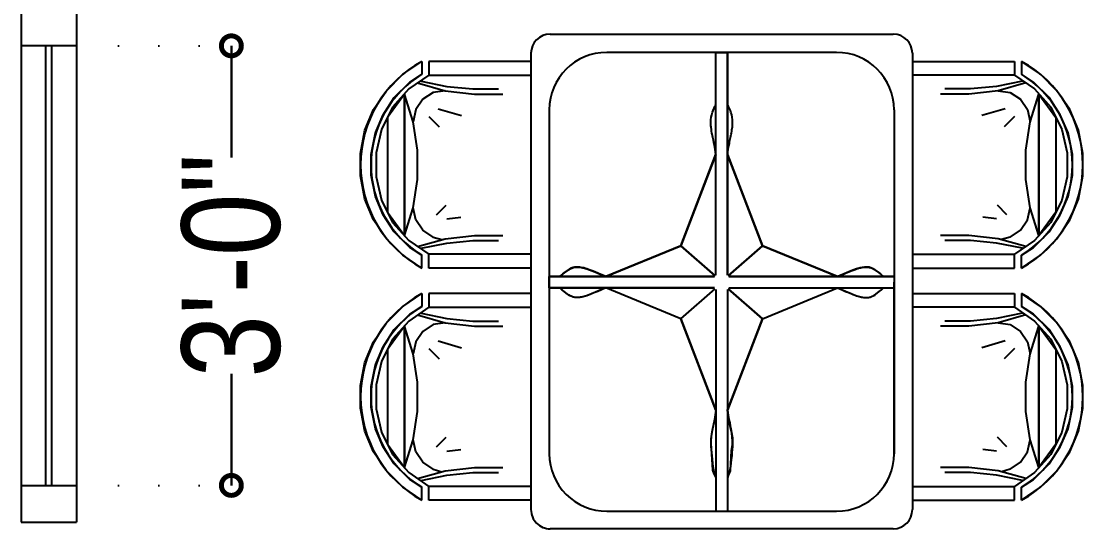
# Model space of a CAD drawing. Extents: x 187966 to 202201, y 659574 to 1343694.
# Drawn here: x 192628.4 to 192714.8, y 665205.2 to 665246.5 of the extents above; entities that cross this region are included whole.
import ezdxf

# ---------------------------------------------------------------- set-up
doc = ezdxf.new("R2010")
doc.units = 0
doc.header["$MEASUREMENT"] = 0
doc.header["$PDMODE"] = 32
doc.linetypes.add('DOT2', pattern=[3.175, 0, -3.175])
for name, color, linetype, lineweight in [('A-Wall', 7, 'Continuous', 30), ('sill', 32, 'Continuous', 25), ('WINDOW', 147, 'Continuous', 25)]:
    doc.layers.add(name, color=color, linetype=linetype, lineweight=lineweight)
doc.layers.add('FURN', color=250, linetype='Continuous')
doc.styles.add('AA_03.50', font='ARIALN.TTF', dxfattribs={"height": 8})
doc.dimstyles.new('AA_03.50', dxfattribs={"dimtxt": 9, "dimasz": 3.25, "dimexe": 1.75, "dimexo": 3.375, "dimgap": 0.09, "dimtad": 0, "dimdec": 0, "dimzin": 3, "dimdsep": 46, "dimlunit": 4, "dimtxsty": 'AA_03.50', "dimblk": 'DOTSMALL', "dimcen": 0.09, "dimclre": 7, "dimadec": 0, "dimazin": 0, "dimtfac": 1, "dimtdec": 0, "dimtofl": 0, "dimtmove": 0, "dimatfit": 3, "dimfxl": 1, "dimtolj": 1, "dimtzin": 0, "dimlwd": -1, "dimarcsym": 0})

# ---------------------------------------------------------------- blocks, each defined once
blk = doc.blocks.new('DB')
at = {"layer": 'FURN'}
for p, q in [((-2227899.8, 2206446.2), (-2227960.6, 2206435)), ((-2227841.3, 2206446.2), (-2227899.8, 2206446.2)), ((-2227780.6, 2206435), (-2227841.3, 2206446.2)), ((-2227293.4, 2206446.2), (-2227354.2, 2206435)), ((-2227234.9, 2206446.2), (-2227293.4, 2206446.2)), ((-2227174.2, 2206435), (-2227234.9, 2206446.2)), ((-2227960.6, 2206435), (-2228014.6, 2206412.5)), ((-2227897.6, 2206419.2), (-2227953.9, 2206408)), ((-2227843.6, 2206419.2), (-2227897.6, 2206419.2)), ((-2227787.3, 2206408), (-2227843.6, 2206419.2)), ((-2227726.6, 2206412.5), (-2227780.6, 2206435)), ((-2227354.2, 2206435), (-2227408.2, 2206412.5)), ((-2227291.2, 2206419.2), (-2227347.5, 2206408)), ((-2227237.2, 2206419.2), (-2227291.2, 2206419.2)), ((-2227180.9, 2206408), (-2227237.2, 2206419.2)), ((-2227120.2, 2206412.5), (-2227174.2, 2206435)), ((-2228014.6, 2206412.5), (-2228064.1, 2206378.7)), ((-2228001.1, 2206387.7), (-2228046.1, 2206358.5)), ((-2228021.4, 2206363), (-2227962.9, 2206392.2)), ((-2227953.9, 2206408), (-2228001.1, 2206387.7)), ((-2227962.9, 2206392.2), (-2227902.1, 2206405.7)), ((-2227902.1, 2206405.7), (-2227839.1, 2206405.7)), ((-2227839.1, 2206405.7), (-2227778.3, 2206392.2)), ((-2227740.1, 2206387.7), (-2227787.3, 2206408)), ((-2227778.3, 2206392.2), (-2227719.8, 2206363)), ((-2227695.1, 2206358.5), (-2227740.1, 2206387.7)), ((-2227677.1, 2206378.7), (-2227726.6, 2206412.5)), ((-2227408.2, 2206412.5), (-2227457.7, 2206378.7)), ((-2227394.7, 2206387.7), (-2227439.7, 2206358.5)), ((-2227415, 2206363), (-2227356.5, 2206392.2)), ((-2227347.5, 2206408), (-2227394.7, 2206387.7)), ((-2227356.5, 2206392.2), (-2227295.7, 2206405.7)), ((-2227295.7, 2206405.7), (-2227232.7, 2206405.7)), ((-2227232.7, 2206405.7), (-2227171.9, 2206392.2)), ((-2227133.7, 2206387.7), (-2227180.9, 2206408)), ((-2227171.9, 2206392.2), (-2227113.4, 2206363)), ((-2227088.7, 2206358.5), (-2227133.7, 2206387.7)), ((-2227070.7, 2206378.7), (-2227120.2, 2206412.5)), ((-2228064.1, 2206378.7), (-2228106.9, 2206336)), ((-2228068.6, 2206320.2), (-2228021.4, 2206363)), ((-2227994.4, 2206376.5), (-2227746.8, 2206376.5)), ((-2227719.8, 2206363), (-2227672.6, 2206320.2)), ((-2227634.3, 2206336), (-2227677.1, 2206378.7)), ((-2227457.7, 2206378.7), (-2227500.5, 2206336)), ((-2227462.2, 2206320.2), (-2227415, 2206363)), ((-2227388, 2206376.5), (-2227140.4, 2206376.5)), ((-2227113.4, 2206363), (-2227066.2, 2206320.2)), ((-2227027.9, 2206336), (-2227070.7, 2206378.7)), ((-2228106.9, 2206336), (-2228140.6, 2206286.5)), ((-2228046.1, 2206358.5), (-2228086.6, 2206318)), ((-2227654.6, 2206318), (-2227695.1, 2206358.5)), ((-2227600.6, 2206286.5), (-2227634.3, 2206336)), ((-2227500.5, 2206336), (-2227534.2, 2206286.5)), ((-2227439.7, 2206358.5), (-2227480.2, 2206318)), ((-2227048.2, 2206318), (-2227088.7, 2206358.5)), ((-2226994.2, 2206286.5), (-2227027.9, 2206336)), ((-2228086.6, 2206318), (-2228106.9, 2206286.5)), ((-2228104.6, 2206268.5), (-2228068.6, 2206320.2)), ((-2227983.1, 2206309), (-2228055.1, 2206331.5)), ((-2228055.1, 2206331.5), (-2227686.1, 2206331.5)), ((-2228014.6, 2206302.2), (-2227983.1, 2206309)), ((-2227908.8, 2206297.7), (-2227983.1, 2206309)), ((-2227758.1, 2206309), (-2227832.3, 2206297.7)), ((-2227686.1, 2206331.5), (-2227758.1, 2206309)), ((-2227726.6, 2206302.2), (-2227758.1, 2206309)), ((-2227672.6, 2206320.2), (-2227636.6, 2206268.5)), ((-2227634.3, 2206286.5), (-2227654.6, 2206318)), ((-2227480.2, 2206318), (-2227500.5, 2206286.5)), ((-2227498.2, 2206268.5), (-2227462.2, 2206320.2)), ((-2227376.7, 2206309), (-2227448.7, 2206331.5)), ((-2227448.7, 2206331.5), (-2227079.7, 2206331.5)), ((-2227408.2, 2206302.2), (-2227376.7, 2206309)), ((-2227302.4, 2206297.7), (-2227376.7, 2206309)), ((-2227151.7, 2206309), (-2227225.9, 2206297.7)), ((-2227079.7, 2206331.5), (-2227151.7, 2206309)), ((-2227120.2, 2206302.2), (-2227151.7, 2206309)), ((-2227066.2, 2206320.2), (-2227030.2, 2206268.5)), ((-2227027.9, 2206286.5), (-2227048.2, 2206318)), ((-2228140.6, 2206286.5), (-2228106.9, 2206286.5)), ((-2228088.9, 2206288.7), (-2228075.4, 2206221.2)), ((-2228084.4, 2206297.7), (-2228064.1, 2206225.7)), ((-2228059.6, 2206257.2), (-2228041.6, 2206284.2)), ((-2228041.6, 2206284.2), (-2228014.6, 2206302.2)), ((-2227832.3, 2206297.7), (-2227908.8, 2206297.7)), ((-2227699.6, 2206284.2), (-2227726.6, 2206302.2)), ((-2227681.6, 2206257.2), (-2227699.6, 2206284.2)), ((-2227656.8, 2206297.7), (-2227677.1, 2206225.7)), ((-2227652.3, 2206288.7), (-2227665.8, 2206221.2)), ((-2227600.6, 2206286.5), (-2227634.3, 2206286.5)), ((-2227534.2, 2206286.5), (-2227500.5, 2206286.5)), ((-2227482.5, 2206288.7), (-2227469, 2206221.2)), ((-2227478, 2206297.7), (-2227457.7, 2206225.7)), ((-2227453.2, 2206257.2), (-2227435.2, 2206284.2)), ((-2227435.2, 2206284.2), (-2227408.2, 2206302.2)), ((-2227225.9, 2206297.7), (-2227302.4, 2206297.7)), ((-2227093.2, 2206284.2), (-2227120.2, 2206302.2)), ((-2227075.2, 2206257.2), (-2227093.2, 2206284.2)), ((-2227050.4, 2206297.7), (-2227070.7, 2206225.7)), ((-2227045.9, 2206288.7), (-2227059.4, 2206221.2)), ((-2226994.2, 2206286.5), (-2227027.9, 2206286.5)), ((-2228140.6, 2206001.7), (-2228140.6, 2206268.5)), ((-2228140.6, 2206268.5), (-2228104.6, 2206268.5)), ((-2228104.6, 2206268.5), (-2228104.6, 2206001.7)), ((-2228064.1, 2206225.7), (-2228059.6, 2206257.2)), ((-2227996.6, 2206268.5), (-2227969.6, 2206241.5)), ((-2227681.6, 2206257.2), (-2227674.8, 2206234.7)), ((-2227636.6, 2206001.7), (-2227636.6, 2206268.5)), ((-2227600.6, 2206268.5), (-2227636.6, 2206268.5)), ((-2227600.6, 2206001.7), (-2227600.6, 2206268.5)), ((-2227534.2, 2206001.7), (-2227534.2, 2206268.5)), ((-2227534.2, 2206268.5), (-2227498.2, 2206268.5)), ((-2227498.2, 2206268.5), (-2227498.2, 2206001.7)), ((-2227457.7, 2206225.7), (-2227453.2, 2206257.2)), ((-2227390.2, 2206268.5), (-2227363.2, 2206241.5)), ((-2227075.2, 2206257.2), (-2227068.4, 2206234.7)), ((-2227030.2, 2206001.7), (-2227030.2, 2206268.5)), ((-2226994.2, 2206268.5), (-2227030.2, 2206268.5)), ((-2226994.2, 2206001.7), (-2226994.2, 2206268.5)), ((-2228075.4, 2206221.2), (-2228068.6, 2206153.7)), ((-2228064.1, 2206225.7), (-2228055.1, 2206149.2)), ((-2228016.9, 2206243.7), (-2227998.9, 2206183)), ((-2227740.1, 2206248.2), (-2227764.8, 2206223.5)), ((-2227728.8, 2206221.2), (-2227733.3, 2206185.2)), ((-2227677.1, 2206225.7), (-2227686.1, 2206149.2)), ((-2227665.8, 2206221.2), (-2227672.6, 2206153.7)), ((-2227469, 2206221.2), (-2227462.2, 2206153.7)), ((-2227457.7, 2206225.7), (-2227448.7, 2206149.2)), ((-2227410.5, 2206243.7), (-2227392.5, 2206183)), ((-2227133.7, 2206248.2), (-2227158.4, 2206223.5)), ((-2227122.4, 2206221.2), (-2227126.9, 2206185.2)), ((-2227070.7, 2206225.7), (-2227079.7, 2206149.2)), ((-2227059.4, 2206221.2), (-2227066.2, 2206153.7)), ((-2228068.6, 2206153.7), (-2228068.6, 2206086.2)), ((-2228055.1, 2206149.2), (-2228055.1, 2206074.9)), ((-2227686.1, 2206149.2), (-2227686.1, 2206074.9)), ((-2227672.6, 2206153.7), (-2227672.6, 2206086.2)), ((-2227462.2, 2206153.7), (-2227462.2, 2206086.2)), ((-2227448.7, 2206149.2), (-2227448.7, 2206074.9)), ((-2227079.7, 2206149.2), (-2227079.7, 2206074.9)), ((-2227066.2, 2206153.7), (-2227066.2, 2206086.2)), ((-2228140.6, 2205006.2), (-2228140.6, 2204739.4)), ((-2228104.6, 2204739.4), (-2228104.6, 2205006.2)), ((-2227636.6, 2205006.2), (-2227636.6, 2204739.4)), ((-2227600.6, 2205006.2), (-2227600.6, 2204739.4)), ((-2227534.2, 2205006.2), (-2227534.2, 2204739.4)), ((-2227498.2, 2204739.4), (-2227498.2, 2205006.2)), ((-2227030.2, 2205006.2), (-2227030.2, 2204739.4)), ((-2226994.2, 2205006.2), (-2226994.2, 2204739.4)), ((-2228068.6, 2204854.2), (-2228068.6, 2204921.7)), ((-2228055.1, 2204858.7), (-2228055.1, 2204932.9)), ((-2227686.1, 2204858.7), (-2227686.1, 2204932.9)), ((-2227672.6, 2204854.2), (-2227672.6, 2204921.7)), ((-2227462.2, 2204854.2), (-2227462.2, 2204921.7)), ((-2227448.7, 2204858.7), (-2227448.7, 2204932.9)), ((-2227079.7, 2204858.7), (-2227079.7, 2204932.9)), ((-2227066.2, 2204854.2), (-2227066.2, 2204921.7)), ((-2228075.4, 2204786.7), (-2228068.6, 2204854.2)), ((-2228064.1, 2204782.2), (-2228055.1, 2204858.7)), ((-2227677.1, 2204782.2), (-2227686.1, 2204858.7)), ((-2227665.8, 2204786.7), (-2227672.6, 2204854.2)), ((-2227469, 2204786.7), (-2227462.2, 2204854.2)), ((-2227457.7, 2204782.2), (-2227448.7, 2204858.7)), ((-2227070.7, 2204782.2), (-2227079.7, 2204858.7)), ((-2227059.4, 2204786.7), (-2227066.2, 2204854.2)), ((-2228016.9, 2204764.2), (-2227998.9, 2204824.9)), ((-2227728.8, 2204786.7), (-2227733.3, 2204822.7)), ((-2227410.5, 2204764.2), (-2227392.5, 2204824.9)), ((-2227122.4, 2204786.7), (-2227126.9, 2204822.7)), ((-2228088.9, 2204719.2), (-2228075.4, 2204786.7)), ((-2228084.4, 2204710.2), (-2228064.1, 2204782.2)), ((-2228064.1, 2204782.2), (-2228059.6, 2204750.7)), ((-2227740.1, 2204759.7), (-2227764.8, 2204784.4)), ((-2227656.8, 2204710.2), (-2227677.1, 2204782.2)), ((-2227652.3, 2204719.2), (-2227665.8, 2204786.7)), ((-2227482.5, 2204719.2), (-2227469, 2204786.7)), ((-2227478, 2204710.2), (-2227457.7, 2204782.2)), ((-2227457.7, 2204782.2), (-2227453.2, 2204750.7)), ((-2227133.7, 2204759.7), (-2227158.4, 2204784.4)), ((-2227050.4, 2204710.2), (-2227070.7, 2204782.2)), ((-2227045.9, 2204719.2), (-2227059.4, 2204786.7)), ((-2227996.6, 2204739.4), (-2227969.6, 2204766.4)), ((-2227681.6, 2204750.7), (-2227674.8, 2204773.2)), ((-2227390.2, 2204739.4), (-2227363.2, 2204766.4)), ((-2227075.2, 2204750.7), (-2227068.4, 2204773.2)), ((-2228140.6, 2204739.4), (-2228104.6, 2204739.4)), ((-2228104.6, 2204739.4), (-2228068.6, 2204687.7)), ((-2228059.6, 2204750.7), (-2228041.6, 2204723.7)), ((-2227681.6, 2204750.7), (-2227699.6, 2204723.7)), ((-2227672.6, 2204687.7), (-2227636.6, 2204739.4)), ((-2227600.6, 2204739.4), (-2227636.6, 2204739.4)), ((-2227534.2, 2204739.4), (-2227498.2, 2204739.4)), ((-2227498.2, 2204739.4), (-2227462.2, 2204687.7)), ((-2227453.2, 2204750.7), (-2227435.2, 2204723.7)), ((-2227075.2, 2204750.7), (-2227093.2, 2204723.7)), ((-2227066.2, 2204687.7), (-2227030.2, 2204739.4)), ((-2226994.2, 2204739.4), (-2227030.2, 2204739.4)), ((-2228106.9, 2204671.9), (-2228140.6, 2204721.4)), ((-2228140.6, 2204721.4), (-2228106.9, 2204721.4)), ((-2228086.6, 2204689.9), (-2228106.9, 2204721.4)), ((-2227983.1, 2204698.9), (-2228055.1, 2204676.4)), ((-2228041.6, 2204723.7), (-2228014.6, 2204705.7)), ((-2228014.6, 2204705.7), (-2227983.1, 2204698.9)), ((-2227908.8, 2204710.2), (-2227983.1, 2204698.9)), ((-2227832.3, 2204710.2), (-2227908.8, 2204710.2)), ((-2227758.1, 2204698.9), (-2227832.3, 2204710.2)), ((-2227726.6, 2204705.7), (-2227758.1, 2204698.9)), ((-2227686.1, 2204676.4), (-2227758.1, 2204698.9)), ((-2227699.6, 2204723.7), (-2227726.6, 2204705.7)), ((-2227634.3, 2204721.4), (-2227654.6, 2204689.9)), ((-2227600.6, 2204721.4), (-2227634.3, 2204671.9)), ((-2227600.6, 2204721.4), (-2227634.3, 2204721.4)), ((-2227500.5, 2204671.9), (-2227534.2, 2204721.4)), ((-2227534.2, 2204721.4), (-2227500.5, 2204721.4)), ((-2227480.2, 2204689.9), (-2227500.5, 2204721.4)), ((-2227376.7, 2204698.9), (-2227448.7, 2204676.4)), ((-2227435.2, 2204723.7), (-2227408.2, 2204705.7)), ((-2227408.2, 2204705.7), (-2227376.7, 2204698.9)), ((-2227302.4, 2204710.2), (-2227376.7, 2204698.9)), ((-2227225.9, 2204710.2), (-2227302.4, 2204710.2)), ((-2227151.7, 2204698.9), (-2227225.9, 2204710.2)), ((-2227120.2, 2204705.7), (-2227151.7, 2204698.9)), ((-2227079.7, 2204676.4), (-2227151.7, 2204698.9)), ((-2227093.2, 2204723.7), (-2227120.2, 2204705.7)), ((-2227027.9, 2204721.4), (-2227048.2, 2204689.9)), ((-2226994.2, 2204721.4), (-2227027.9, 2204671.9)), ((-2226994.2, 2204721.4), (-2227027.9, 2204721.4)), ((-2228064.1, 2204629.2), (-2228106.9, 2204671.9)), ((-2228046.1, 2204649.4), (-2228086.6, 2204689.9)), ((-2228068.6, 2204687.7), (-2228021.4, 2204644.9)), ((-2228055.1, 2204676.4), (-2227686.1, 2204676.4)), ((-2227719.8, 2204644.9), (-2227672.6, 2204687.7)), ((-2227654.6, 2204689.9), (-2227695.1, 2204649.4)), ((-2227634.3, 2204671.9), (-2227677.1, 2204629.2)), ((-2227457.7, 2204629.2), (-2227500.5, 2204671.9)), ((-2227439.7, 2204649.4), (-2227480.2, 2204689.9)), ((-2227462.2, 2204687.7), (-2227415, 2204644.9)), ((-2227448.7, 2204676.4), (-2227079.7, 2204676.4)), ((-2227113.4, 2204644.9), (-2227066.2, 2204687.7)), ((-2227048.2, 2204689.9), (-2227088.7, 2204649.4)), ((-2227027.9, 2204671.9), (-2227070.7, 2204629.2)), ((-2228001.1, 2204620.2), (-2228046.1, 2204649.4)), ((-2228021.4, 2204644.9), (-2227962.9, 2204615.7)), ((-2227778.3, 2204615.7), (-2227719.8, 2204644.9)), ((-2227695.1, 2204649.4), (-2227740.1, 2204620.2)), ((-2227394.7, 2204620.2), (-2227439.7, 2204649.4)), ((-2227415, 2204644.9), (-2227356.5, 2204615.7)), ((-2227171.9, 2204615.7), (-2227113.4, 2204644.9)), ((-2227088.7, 2204649.4), (-2227133.7, 2204620.2)), ((-2228014.6, 2204595.4), (-2228064.1, 2204629.2)), ((-2227953.9, 2204599.9), (-2228001.1, 2204620.2)), ((-2227994.4, 2204631.4), (-2227746.8, 2204631.4)), ((-2227962.9, 2204615.7), (-2227902.1, 2204602.1)), ((-2227839.1, 2204602.1), (-2227778.3, 2204615.7)), ((-2227740.1, 2204620.2), (-2227787.3, 2204599.9)), ((-2227677.1, 2204629.2), (-2227726.6, 2204595.4)), ((-2227408.2, 2204595.4), (-2227457.7, 2204629.2)), ((-2227347.5, 2204599.9), (-2227394.7, 2204620.2)), ((-2227388, 2204631.4), (-2227140.4, 2204631.4)), ((-2227356.5, 2204615.7), (-2227295.7, 2204602.1)), ((-2227232.7, 2204602.1), (-2227171.9, 2204615.7)), ((-2227133.7, 2204620.2), (-2227180.9, 2204599.9)), ((-2227070.7, 2204629.2), (-2227120.2, 2204595.4)), ((-2227960.6, 2204572.9), (-2228014.6, 2204595.4)), ((-2227897.6, 2204588.6), (-2227953.9, 2204599.9)), ((-2227902.1, 2204602.1), (-2227839.1, 2204602.1)), ((-2227843.6, 2204588.6), (-2227897.6, 2204588.6)), ((-2227787.3, 2204599.9), (-2227843.6, 2204588.6)), ((-2227726.6, 2204595.4), (-2227780.6, 2204572.9)), ((-2227354.2, 2204572.9), (-2227408.2, 2204595.4)), ((-2227291.2, 2204588.6), (-2227347.5, 2204599.9)), ((-2227295.7, 2204602.1), (-2227232.7, 2204602.1)), ((-2227237.2, 2204588.6), (-2227291.2, 2204588.6)), ((-2227180.9, 2204599.9), (-2227237.2, 2204588.6)), ((-2227120.2, 2204595.4), (-2227174.2, 2204572.9)), ((-2227899.8, 2204561.6), (-2227960.6, 2204572.9)), ((-2227841.3, 2204561.6), (-2227899.8, 2204561.6)), ((-2227780.6, 2204572.9), (-2227841.3, 2204561.6)), ((-2227293.4, 2204561.6), (-2227354.2, 2204572.9)), ((-2227234.9, 2204561.6), (-2227293.4, 2204561.6)), ((-2227174.2, 2204572.9), (-2227234.9, 2204561.6))]:
    blk.add_line(p, q, dxfattribs=at)
at = {"layer": 'FURN', "ltscale": 0.005}
for p, q in [((-2228161.8, 2206001.7), (-2226969.3, 2206001.7)), ((-2228014.1, 2205953.9), (-2227115.3, 2205953.9)), ((-2227578.4, 2205522.7), (-2227578.4, 2205953.9)), ((-2227578.4, 2205522.7), (-2227578.4, 2205953.9)), ((-2227578.4, 2205953.9), (-2227578.4, 2205522.7)), ((-2227115.3, 2205953.9), (-2227564.1, 2205953.9)), ((-2227548.5, 2205522.8), (-2227548.5, 2205953.9)), ((-2227548.5, 2205522.8), (-2227548.5, 2205953.9)), ((-2226919.3, 2205951.7), (-2226919.3, 2205056.2)), ((-2227658.5, 2205610.6), (-2227578.4, 2205806.5)), ((-2227468.3, 2205610.6), (-2227548.5, 2205806.6)), ((-2228164.1, 2205803.9), (-2228164.1, 2205204)), ((-2226965.3, 2205204), (-2226965.3, 2205803.9)), ((-2227897.3, 2205518.8), (-2227658.5, 2205610.6)), ((-2227658.5, 2205610.6), (-2227580.4, 2205520.8)), ((-2227580.4, 2205520.8), (-2227658.5, 2205610.6)), ((-2227468.3, 2205610.6), (-2227546.4, 2205520.8)), ((-2227546.4, 2205520.8), (-2227468.3, 2205610.6)), ((-2227468.3, 2205610.6), (-2227229.5, 2205518.8)), ((-2227582.2, 2205518.8), (-2228164.1, 2205518.8)), ((-2228164.1, 2205518.8), (-2227582.2, 2205518.8)), ((-2227544.6, 2205518.8), (-2226965.3, 2205518.8)), ((-2227544.6, 2205518.8), (-2226965.3, 2205518.8)), ((-2227582.2, 2205489), (-2228164.1, 2205489)), ((-2227582.2, 2205489), (-2228164.1, 2205489)), ((-2227658.5, 2205397.2), (-2227898.3, 2205489)), ((-2227658.5, 2205397.2), (-2227580.4, 2205487)), ((-2227580.4, 2205487), (-2227658.5, 2205397.2)), ((-2227578.4, 2205485.2), (-2227578.4, 2205054)), ((-2227578.4, 2205054), (-2227578.4, 2205485.2)), ((-2227578.4, 2205485.2), (-2227578.4, 2205054)), ((-2227548.5, 2205485.1), (-2227548.5, 2205054)), ((-2227548.5, 2205485.1), (-2227548.5, 2205054)), ((-2227548.5, 2205054), (-2227548.5, 2205485.1)), ((-2227468.3, 2205397.2), (-2227546.4, 2205487)), ((-2227468.3, 2205397.2), (-2227546.4, 2205487)), ((-2227544.6, 2205489), (-2226965.3, 2205489)), ((-2227544.6, 2205489), (-2226965.3, 2205489)), ((-2227468.3, 2205397.2), (-2227229.5, 2205489)), ((-2227658.5, 2205397.2), (-2227578.4, 2205201.4)), ((-2227468.3, 2205397.2), (-2227548.5, 2205201.2)), ((-2228014.1, 2205054), (-2227115.3, 2205054)), ((-2227548.5, 2205054), (-2227578.4, 2205054)), ((-2228161.8, 2205006.2), (-2226969.3, 2205006.2))]:
    blk.add_line(p, q, dxfattribs=at)
at = {"layer": 'FURN', "lineweight": 25}
blk.add_line((-2228211.8, 2205056.2), (-2228211.8, 2205951.7), dxfattribs=at)
at = {"layer": 'FURN'}
for points in [[(-2227746.8, 2206376.5), (-2227686.1, 2206331.5), (-2228055.1, 2206331.5), (-2227994.4, 2206376.5)], [(-2227140.4, 2206376.5), (-2227079.7, 2206331.5), (-2227448.7, 2206331.5), (-2227388, 2206376.5)], [(-2227746.8, 2204631.4), (-2227686.1, 2204676.4), (-2228055.1, 2204676.4), (-2227994.4, 2204631.4)], [(-2227140.4, 2204631.4), (-2227079.7, 2204676.4), (-2227448.7, 2204676.4), (-2227388, 2204631.4)]]:
    blk.add_lwpolyline(points, close=True, dxfattribs=at)
at = {"layer": 'FURN', "ltscale": 0.005}
for points in [[(-2227578.3, 2205806.6), (-2227583.1, 2205818), (-2227587.1, 2205827.5), (-2227590.4, 2205835.4), (-2227593.1, 2205842), (-2227595.3, 2205847.4), (-2227597.1, 2205852), (-2227598.5, 2205856), (-2227599.7, 2205859.7), (-2227600.8, 2205863.3), (-2227601.6, 2205866.9), (-2227602.3, 2205870.3), (-2227602.8, 2205873.8), (-2227603.1, 2205877.1), (-2227603.3, 2205880.5), (-2227603.2, 2205883.7), (-2227602.9, 2205887), (-2227602.3, 2205890.1), (-2227601.4, 2205893.5), (-2227599.9, 2205897.1), (-2227597.7, 2205901.3), (-2227594.6, 2205906.1), (-2227590.4, 2205911.8), (-2227585.1, 2205918.5), (-2227578.3, 2205926.5)], [(-2227578.3, 2205926.5), (-2227583.1, 2205920.8), (-2227585.1, 2205918.5), (-2227588.7, 2205914), (-2227592.5, 2205908.9), (-2227596.2, 2205903.7), (-2227598.8, 2205899.2), (-2227600.7, 2205895.3), (-2227602.6, 2205888.6), (-2227602.9, 2205887), (-2227603.2, 2205883.7), (-2227603.3, 2205880.5), (-2227603.1, 2205877.1), (-2227602.3, 2205870.3), (-2227601.6, 2205866.9), (-2227601.2, 2205865.1), (-2227599.7, 2205859.7), (-2227598.5, 2205856), (-2227593.1, 2205842), (-2227590.4, 2205835.4), (-2227578.4, 2205806.8)], [(-2227548.5, 2205806.6), (-2227543.7, 2205818), (-2227539.7, 2205827.5), (-2227536.4, 2205835.4), (-2227533.7, 2205842), (-2227531.5, 2205847.4), (-2227529.7, 2205852), (-2227528.3, 2205856), (-2227527.1, 2205859.7), (-2227526, 2205863.3), (-2227525.2, 2205866.9), (-2227524.5, 2205870.3), (-2227524, 2205873.8), (-2227523.6, 2205877.1), (-2227523.5, 2205880.5), (-2227523.6, 2205883.7), (-2227523.9, 2205887), (-2227524.4, 2205890.1), (-2227525.4, 2205893.5), (-2227526.9, 2205897.1), (-2227529.1, 2205901.3), (-2227532.2, 2205906.1), (-2227536.4, 2205911.8), (-2227541.7, 2205918.5), (-2227548.5, 2205926.5)], [(-2227548.5, 2205806.6), (-2227529, 2205854), (-2227524.7, 2205868.7), (-2227524.2, 2205872.1), (-2227523.6, 2205883.7), (-2227523.9, 2205887), (-2227524.4, 2205890.1), (-2227524.9, 2205891.8), (-2227526.9, 2205897.1), (-2227530.2, 2205903.4), (-2227532.2, 2205906.1), (-2227534.3, 2205908.9), (-2227539, 2205915.2), (-2227543.2, 2205920.2), (-2227548.5, 2205926.5)], [(-2227578.4, 2205806.5), (-2227658.5, 2205610.6), (-2227897.3, 2205518.8), (-2227910.5, 2205521), (-2227916.1, 2205522), (-2227920, 2205522.7), (-2227926.3, 2205523.9), (-2227928.6, 2205524.4), (-2227934.7, 2205525.6), (-2227938.6, 2205526.4), (-2227941.8, 2205527.1), (-2227950.6, 2205528.9), (-2227953.1, 2205529.4), (-2227958, 2205530.3), (-2227961.5, 2205530.8), (-2227969.8, 2205531.8), (-2227972.1, 2205531.8), (-2227974.5, 2205532.1), (-2227983.8, 2205532.1), (-2227988.3, 2205531.8), (-2227994.7, 2205531.1), (-2228000.6, 2205530.1), (-2228008.3, 2205528), (-2228012, 2205526.6), (-2228022.4, 2205522.1), (-2228025.6, 2205520.4), (-2228028, 2205518.9)], [(-2227897.3, 2205518.8), (-2227658.5, 2205610.6), (-2227578.3, 2205806.6)], [(-2227229.5, 2205518.8), (-2227468.3, 2205610.6), (-2227548.5, 2205806.6)], [(-2227229.5, 2205518.8), (-2227216.2, 2205521), (-2227205.1, 2205523), (-2227195.9, 2205524.8), (-2227188.2, 2205526.4), (-2227181.7, 2205527.8), (-2227176.2, 2205528.9), (-2227171.2, 2205529.9), (-2227166.5, 2205530.7), (-2227161.7, 2205531.4), (-2227156.8, 2205531.8), (-2227151.7, 2205532.1), (-2227146.1, 2205532.2), (-2227140.2, 2205532.1), (-2227133.6, 2205531.8), (-2227126.4, 2205531.4), (-2227118.5, 2205530.8), (-2227109.8, 2205530.1), (-2227100.5, 2205529.1), (-2227091.1, 2205528), (-2227081.8, 2205526.7), (-2227073, 2205525.1), (-2227065, 2205523.3), (-2227058.2, 2205521.2), (-2227052.8, 2205518.8)], [(-2227055, 2205520), (-2227070.7, 2205527.3), (-2227124.1, 2205529.6), (-2227138.5, 2205531.8), (-2227147.6, 2205532.2), (-2227159.4, 2205531.6), (-2227168.8, 2205530.3), (-2227176.2, 2205528.9), (-2227192.1, 2205525.6), (-2227210.7, 2205522), (-2227229.5, 2205518.8)], [(-2228028, 2205489), (-2228164.1, 2205489), (-2228164.1, 2205518.8), (-2228028, 2205518.9)], [(-2227578.4, 2205201.4), (-2227658.5, 2205397.2), (-2227897.3, 2205489), (-2227910.5, 2205486.8), (-2227916.1, 2205485.8), (-2227920, 2205485.1), (-2227926.3, 2205484), (-2227928.6, 2205483.5), (-2227934.7, 2205482.3), (-2227938.6, 2205481.5), (-2227941.8, 2205480.8), (-2227950.6, 2205478.9), (-2227953.1, 2205478.4), (-2227958, 2205477.5), (-2227961.5, 2205477.1), (-2227969.8, 2205476.1), (-2227972.1, 2205476), (-2227974.5, 2205475.8), (-2227983.8, 2205475.8), (-2227988.3, 2205476), (-2227994.7, 2205476.8), (-2228000.6, 2205477.8), (-2228008.3, 2205479.8), (-2228012, 2205481.3), (-2228022.4, 2205485.8), (-2228025.6, 2205487.4), (-2228028, 2205489)], [(-2227897.3, 2205489), (-2227658.5, 2205397.2), (-2227578.3, 2205201.2)], [(-2227229.5, 2205489), (-2227468.3, 2205397.2), (-2227548.5, 2205201.2)], [(-2227548.5, 2205054), (-2227548.5, 2205485.1)], [(-2227229.5, 2205489), (-2227216.2, 2205486.8), (-2227205.1, 2205484.8), (-2227195.9, 2205483.1), (-2227188.2, 2205481.5), (-2227181.7, 2205480.1), (-2227176.2, 2205478.9), (-2227171.2, 2205477.9), (-2227166.5, 2205477.1), (-2227161.7, 2205476.5), (-2227156.8, 2205476.1), (-2227151.7, 2205475.8), (-2227146.1, 2205475.7), (-2227140.2, 2205475.8), (-2227133.6, 2205476), (-2227126.4, 2205476.5), (-2227118.5, 2205477), (-2227109.8, 2205477.8), (-2227100.5, 2205478.7), (-2227091.1, 2205479.8), (-2227081.8, 2205481.2), (-2227073, 2205482.8), (-2227065, 2205484.6), (-2227058.2, 2205486.7), (-2227052.8, 2205489)], [(-2227229.5, 2205489), (-2227205.1, 2205484.8), (-2227188.2, 2205481.5), (-2227176.2, 2205478.9), (-2227166.5, 2205477.1), (-2227154.6, 2205475.9), (-2227143, 2205475.8), (-2227072.5, 2205479.8), (-2227072.5, 2205479.8), (-2227063.1, 2205483.7), (-2227059.2, 2205485.6), (-2227052.8, 2205489)], [(-2227578.4, 2205201.4), (-2227591.7, 2205169.2), (-2227593.1, 2205165.9), (-2227595.3, 2205160.5), (-2227597.1, 2205155.9), (-2227598.5, 2205151.8), (-2227601.2, 2205142.8), (-2227602.3, 2205137.5), (-2227603, 2205132.4), (-2227603.3, 2205127.4), (-2227603, 2205122.5), (-2227601.9, 2205116), (-2227599.9, 2205110.7), (-2227597.7, 2205106.6), (-2227594.6, 2205101.8), (-2227587.7, 2205092.7), (-2227581.7, 2205085.3), (-2227578.3, 2205081.4)], [(-2227578.3, 2205201.2), (-2227583.1, 2205189.8), (-2227587.1, 2205180.3), (-2227590.4, 2205172.4), (-2227593.1, 2205165.9), (-2227595.3, 2205160.5), (-2227597.1, 2205155.9), (-2227598.5, 2205151.8), (-2227599.7, 2205148.1), (-2227600.8, 2205144.5), (-2227601.6, 2205141), (-2227602.3, 2205137.5), (-2227602.8, 2205134.1), (-2227603.1, 2205130.7), (-2227603.3, 2205127.4), (-2227603.2, 2205124.1), (-2227602.9, 2205120.9), (-2227602.3, 2205117.7), (-2227601.4, 2205114.4), (-2227599.9, 2205110.7), (-2227597.7, 2205106.6), (-2227594.6, 2205101.8), (-2227590.4, 2205096.1), (-2227585.1, 2205089.3), (-2227578.3, 2205081.4)], [(-2227578.3, 2205081.4), (-2227583.1, 2205087.1), (-2227585.1, 2205089.3), (-2227588.7, 2205093.8), (-2227592.5, 2205098.9), (-2227596.2, 2205104.2), (-2227598.8, 2205108.7), (-2227600.7, 2205112.6), (-2227602.6, 2205119.3), (-2227602.9, 2205120.9), (-2227603.2, 2205124.1), (-2227603.3, 2205127.4), (-2227603.1, 2205130.7), (-2227602.3, 2205137.5), (-2227601.6, 2205141), (-2227601.2, 2205142.8), (-2227599.7, 2205148.1), (-2227598.5, 2205151.8), (-2227593.1, 2205165.9), (-2227590.4, 2205172.4), (-2227578.4, 2205201)], [(-2227548.5, 2205201.2), (-2227543.7, 2205189.8), (-2227539.7, 2205180.3), (-2227536.4, 2205172.4), (-2227533.7, 2205165.9), (-2227531.5, 2205160.5), (-2227529.7, 2205155.9), (-2227528.3, 2205151.8), (-2227527.1, 2205148.1), (-2227526, 2205144.5), (-2227525.2, 2205141), (-2227524.5, 2205137.5), (-2227524, 2205134.1), (-2227523.6, 2205130.7), (-2227523.5, 2205127.4), (-2227523.6, 2205124.1), (-2227523.9, 2205120.9), (-2227524.4, 2205117.7), (-2227525.4, 2205114.4), (-2227526.9, 2205110.7), (-2227529.1, 2205106.6), (-2227532.2, 2205101.8), (-2227536.4, 2205096.1), (-2227541.7, 2205089.3), (-2227548.5, 2205081.4)], [(-2227548.5, 2205201.2), (-2227528.3, 2205151.8), (-2227524.8, 2205139.3), (-2227524.8, 2205139.3), (-2227524.2, 2205135.8), (-2227523.8, 2205132.4), (-2227523.6, 2205129), (-2227523.6, 2205124.1), (-2227524.4, 2205117.7), (-2227524.9, 2205116), (-2227528, 2205108.7), (-2227530.6, 2205104.2), (-2227534.3, 2205098.9), (-2227539, 2205092.7), (-2227541.7, 2205089.3), (-2227548.5, 2205081.4)], [(-2227548.5, 2205201.2), (-2227529, 2205153.8), (-2227524.7, 2205139.2), (-2227524.2, 2205135.8), (-2227523.6, 2205124.1), (-2227523.9, 2205120.9), (-2227524.4, 2205117.7), (-2227524.9, 2205116), (-2227526.9, 2205110.7), (-2227530.2, 2205104.4), (-2227532.2, 2205101.8), (-2227534.3, 2205098.9), (-2227539, 2205092.7), (-2227543.2, 2205087.6), (-2227548.5, 2205081.4)]]:
    blk.add_lwpolyline(points, dxfattribs=at)
at = {"layer": 'FURN'}
for centre, radius, start, end in [((-2227870.6, 2206138.6), 307.9, 28.713, 151.287), ((-2227264.2, 2206138.6), 307.9, 28.713, 151.287), ((-2227870.6, 2206142.6), 276.6, 31.3363, 148.6637), ((-2227264.2, 2206142.6), 276.6, 31.3363, 148.6637), ((-2227870.6, 2204869.3), 307.9, 208.713, 331.287), ((-2227870.6, 2204865.3), 276.6, 211.3363, 328.6637), ((-2227264.2, 2204869.3), 307.9, 208.713, 331.287), ((-2227264.2, 2204865.3), 276.6, 211.3363, 328.6637)]:
    blk.add_arc(centre, radius, start, end, dxfattribs=at)
at = {"layer": 'FURN', "lineweight": 25}
for centre, start, end in [((-2228161.8, 2205951.7), 90, 180), ((-2228161.8, 2205056.2), 180, 270)]:
    blk.add_arc(centre, 50, start, end, dxfattribs=at)
at = {"layer": 'FURN', "ltscale": 0.005}
for centre, radius, start, end in [((-2226969.3, 2205951.7), 50, 0, 90), ((-2228014.1, 2205803.9), 150, 90, 180), ((-2227115.3, 2205803.9), 150, 0, 90), ((-2228014.1, 2205204), 150, 180, 270), ((-2227115.3, 2205204), 150, 270, 0), ((-2226969.3, 2205056.2), 50, 270, 0)]:
    blk.add_arc(centre, radius, start, end, dxfattribs=at)
blk = doc.blocks.new('_DotSmall')
at = {"color": 0, "linetype": 'ByBlock', "const_width": 0.5}
blk.add_lwpolyline([(-0.0625, 0, 1), (0.0625, 0, 1)], format="xyb", close=True, dxfattribs=at)
blk = doc.blocks.new('*D187')
at = {"layer": 'A-Wall', "color": 7, "linetype": 'DOT2', "lineweight": -2, "transparency": 16777216}
for p, q in [((192636.258, 665244.525), (192647.237, 665244.525)), ((192636.258, 665208.71), (192647.237, 665208.71))]:
    blk.add_line(p, q, dxfattribs=at)
at = {"layer": 'A-Wall', "color": 0, "transparency": 16777216}
for p, q in [((192645.487, 665244.525), (192645.487, 665235.436)), ((192645.487, 665208.71), (192645.487, 665217.799))]:
    blk.add_line(p, q, dxfattribs=at)
at = {"layer": 'DEFPOINTS', "color": 0, "transparency": 16777216}
for p in [(192632.883, 665244.525), (192632.883, 665208.71), (192645.487, 665208.71)]:
    blk.add_point(p, dxfattribs=at)
at = {"layer": 'A-Wall', "color": 0, "transparency": 16777216, "xscale": 3.25, "yscale": 3.25, "zscale": 3.25}
for p, rotation in [((192645.487, 665244.525), 90), ((192645.487, 665208.71), 270)]:
    blk.add_blockref('_DotSmall', p, dxfattribs=dict(at, rotation=rotation))
at = {"layer": 'A-Wall', "color": 0, "transparency": 16777216, "insert": (192645.487, 665226.618), "char_height": 8, "attachment_point": 5, "rotation": 90, "style": 'AA_03.50'}
blk.add_mtext('\\A1;3\'-0"', dxfattribs=at)

msp = doc.modelspace()

# ---------------------------------------------------------------- linework, layer by layer
at = {"layer": 'sill'}
for p, q in [((192628.383, 665247.596), (192628.383, 665205.71)), ((192632.883, 665247.677), (192632.883, 665205.71)), ((192632.883, 665244.525), (192628.383, 665244.525)), ((192628.383, 665208.71), (192632.883, 665208.71)), ((192628.383, 665205.71), (192632.883, 665205.71))]:
    msp.add_line(p, q, dxfattribs=at)
at = {"layer": 'WINDOW'}
for p, q in [((192630.383, 665208.71), (192630.383, 665244.525)), ((192630.883, 665208.71), (192630.883, 665244.525))]:
    msp.add_line(p, q, dxfattribs=at)

# ---------------------------------------------------------------- block references
at = {"layer": 'A-Wall', "xscale": 0.031185, "yscale": 0.031185, "zscale": 0.031185, "rotation": 270}
msp.add_blockref('DB', (123906.759, 595758.694), dxfattribs=at)

# ---------------------------------------------------------------- dimensions: what is measured, and where the dimension line sits
at = {"layer": 'A-Wall'}
dim = msp.add_linear_dim(base=(192645.487, 665208.71), p1=(192632.883, 665244.525), p2=(192632.883, 665208.71), angle=90, dimstyle='AA_03.50', override={"dimtxt": 8, "dimdec": 1, "dimtdec": 1, "dimfxl": 0.1}, dxfattribs=at)
dim.commit()
dim.dimension.update_dxf_attribs({"geometry": '*D187', "text_midpoint": (192645.487, 665226.618)})

doc.saveas('drawing.dxf')
